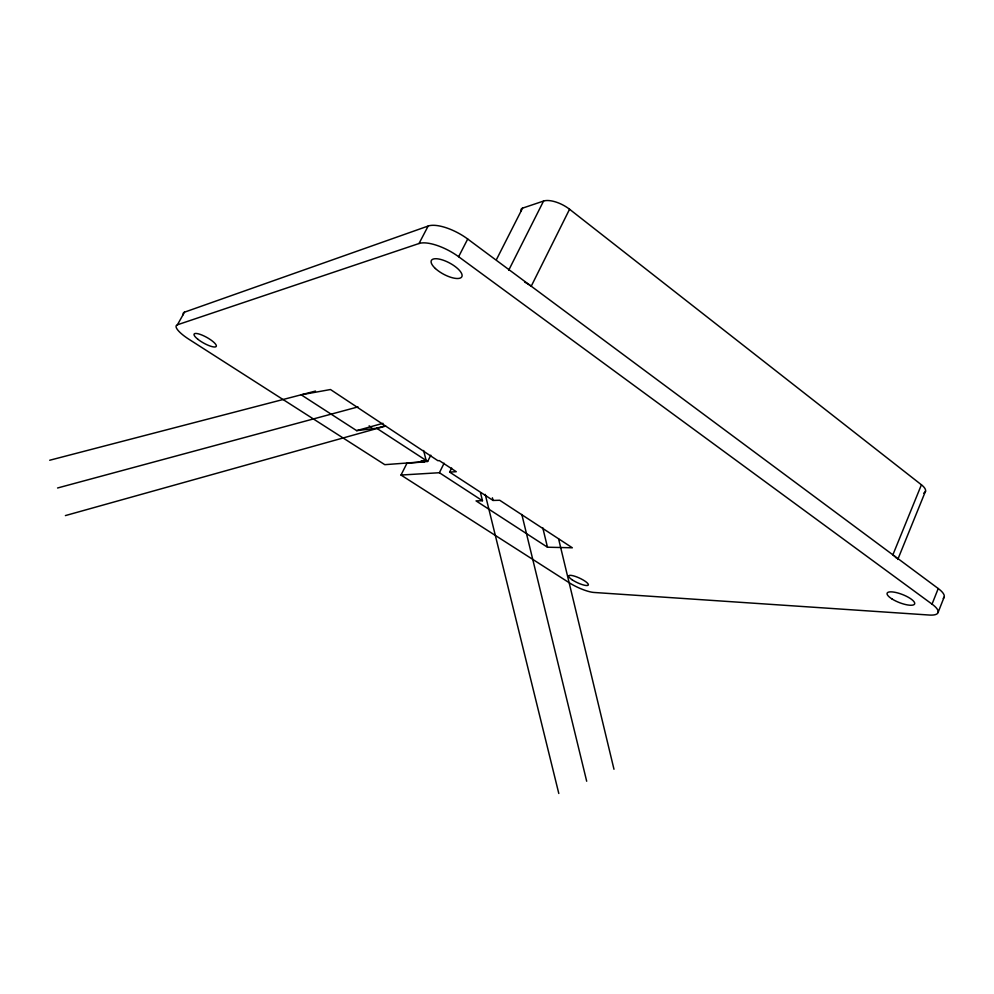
<?xml version="1.0" encoding="UTF-8"?>
<svg xmlns="http://www.w3.org/2000/svg" width="994" height="994" viewBox="0 0 994 994"><rect width="100%" height="100%" fill="white"/><g stroke="black" fill="none" stroke-linecap="round" stroke-linejoin="round"><path stroke-width="1.49" d="M938.1 612.416L944.213 596.934M424.537 461.887L406.993 463.192L401.004 475.045L569.127 582.683A19.594 4.56 24.9 0 0 593.952 592.461L929.266 615.038A26.962 7.877 21.1 0 0 932.037 604.128L938.237 588.535L467.714 239.032A31.584 12.114 28.4 0 0 428.166 226.036L184.511 312.166L177.417 324.789A23.024 5.865 29.2 0 0 188.922 339.265L384.802 464.67L427.668 461.464L430.812 455.19M897.793 559.436L925.551 491.111M496.578 259.335L522.571 208.131L543.569 201.049A20.29 8.772 27.3 0 1 569.562 209.249L921.413 484.786L892.873 554.838A18.24 5.715 21.4 0 1 896.215 557.969M480.524 492.862L482.463 500.727L476.051 500.889L547.47 547.209L572.345 547.793L499.721 500.268L493.061 500.442L449.636 472.1L451.649 468.037M569.562 209.249L531.231 286.21A20.588 7.828 27.1 0 0 524.757 282.159M401.004 475.045L439.385 472.722L444.107 463.241M508.717 270.206L543.569 201.049M932.037 604.128L458.619 256.713L467.714 239.032M177.417 324.789L419.008 243.518L428.166 226.036M449.636 472.1L456.258 471.703L439.286 460.595L437.907 460.707L330.48 389.524L301.194 394.817L356.66 430.638L382.988 423.32M356.66 430.638L376.614 428.215L385.548 425.718M65.393 515.588L385.051 426.252M57.565 487.992L358.002 406.906M49.7 460.247L315.508 391.064M369.134 425.842L371.731 427.532M422.649 461.837L421.108 460.843L426.128 460.458L423.63 450.493M439.385 472.722L482.463 500.727M376.614 428.215L427.668 461.464M492.403 497.795L493.061 500.442M485.234 494.366L558.802 793.485M542.774 527.777L547.47 547.209M521.825 514.47L586.684 781.234M558.616 538.959L613.981 769.257M419.008 243.518A31.684 11.779 28.3 0 1 458.619 256.713M183.231 314.725A22.961 6.039 29.3 0 1 184.511 312.166M938.237 588.535A26.888 8.114 21 0 1 943.231 598.351M521.129 211.026A9.965 4.212 27.7 0 1 522.571 208.131M921.413 484.786A18.016 6.436 20.6 0 1 923.65 493.161M892.016 598.972A14.773 4.324 21.3 0 0 914.53 604.141A14.773 4.324 21.3 0 0 896.116 592.548A14.773 4.324 21.3 0 0 892.016 598.972M572.184 579.813A10.835 2.535 24.9 0 0 588.249 585.118A10.835 2.535 24.9 0 0 575.079 576.334A10.835 2.535 24.9 0 0 572.184 579.813M197.694 339.128A12.673 3.243 29.1 0 0 216.12 346.558A12.673 3.243 29.1 0 0 201.757 334.978A12.673 3.243 29.1 0 0 197.694 339.128M435.397 268.517A17.271 6.362 28.2 0 0 461.502 277.227A17.271 6.362 28.2 0 0 442.914 260.093A17.271 6.362 28.2 0 0 435.397 268.517"/></g></svg>
